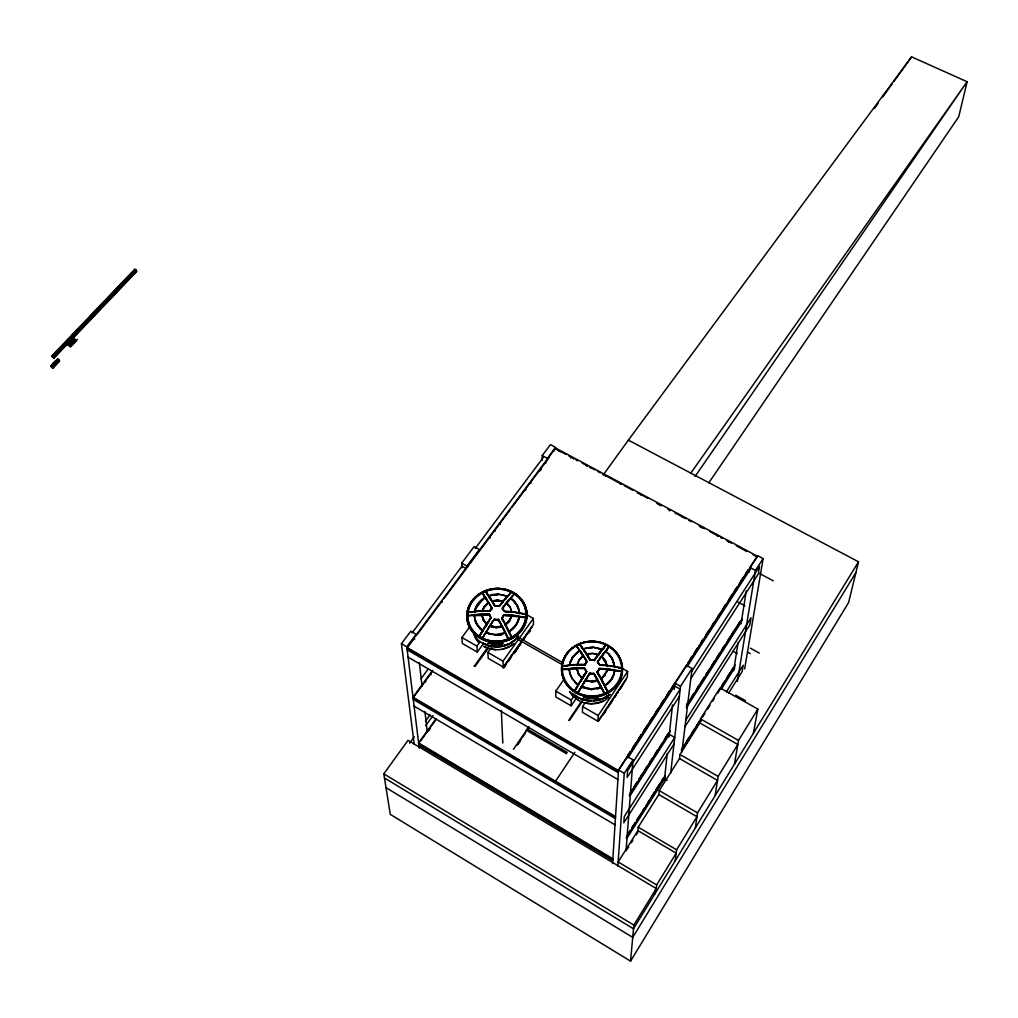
<?xml version="1.0" encoding="UTF-8"?>
<svg xmlns="http://www.w3.org/2000/svg" width="1018" height="1018" viewBox="0 0 1018 1018"><rect width="100%" height="100%" fill="white"/><g stroke="black" fill="none" stroke-linecap="round" stroke-linejoin="round"><path stroke-width="1.5" d="M555.586 448.022L406.895 647.41L618.473 770.524L757.507 556.273L555.586 448.022L553.69 451.368M564.596 678.382L555.815 691.171L555.803 696.961L571.187 705.83L576.455 698.055M570.64 457.96L570.653 457.146M569.253 669.64L569.266 668.966L577.079 669.144L577.091 668.47L578.669 674.463M568.744 720.388L581.685 700.982M571.187 705.83L571.289 700.066L573.936 696.159M576.913 669.208L576.939 668.533L584.752 668.699L586.699 672.033L584.345 668.088A50.951 22.371 1.8 0 0 573.528 668.19L562.992 669.45L569.418 669.577L569.431 668.902L569.8 673.331M570.067 662.451L572.714 657.004L576.493 652.843L579.84 650.68L579.815 651.367L576.672 646.239L580.107 650.667A51.702 11.045 64.9 0 1 586.864 661.229L584.866 665.416L585.694 663.685M620.395 667.783L610.584 665.797A51.027 22.472 1.6 0 0 599.78 664.945L597.782 661.547A51.676 10.918 -61.1 0 1 603.419 653.734M589.906 673.153L589.715 673.42A51.943 10.994 -61 0 0 583.963 682.378L578.351 692.087L585.694 680.406L591.547 681.882L595.543 681.526M575.208 682.9L578.313 685.241L585.655 673.153M580.184 682.238L585.884 673.216M579.929 650.617L581.596 653.047A51.651 11.033 64.9 0 1 586.712 661.204L584.726 665.161L577.079 664.919L577.053 665.594L579.051 659.817L583.212 655.961L583.187 656.648L579.611 650.54L572.561 657.501M585.223 702.649L582.589 706.556L582.423 712.307L597.948 721.24L627.241 677.263L627.622 671.422L620.853 667.592M585.312 669.806L586.457 671.969L584.587 668.024M584.726 665.161L586.826 661.42M584.752 668.699L584.357 668.012A51.307 22.511 1.8 0 0 569.94 668.546M581.698 686.501L585.719 679.731L587.666 680.546M586.584 655.261L586.686 654.281L588.557 653.645L592.514 653.289L596.446 653.887L598.228 655.325L602.223 649.459L602.185 650.133L598.571 648.644M589.664 673.916L589.689 673.242M589.778 673.102L589.829 673.891C595.415 674.832 594.27 672.402 589.562 673.42A51.791 10.969 -61 0 0 583.823 682.353M583.059 649.535L580.133 644.559L585.083 651.367A51.613 11.109 64.9 0 1 590.198 659.511L590.3 660.402L586.686 654.281M591.038 697.063L591.051 696.897A30.336 27.715 0.6 0 0 617.875 683.752A30.336 27.715 0.6 0 0 618.639 655.936A30.451 27.83 0.6 0 0 592.909 641.429A30.336 27.715 0.6 0 0 588.328 641.684M592.909 641.429L592.909 641.276A30.642 27.995 0.6 0 1 618.791 655.859A30.515 27.88 0.6 0 1 601.714 695.663A30.515 27.88 0.6 0 1 561.834 673.178A30.515 27.88 0.6 0 1 593.049 641.34M598.622 664.08L597.617 661.56A51.536 10.893 -61.1 0 1 603.241 653.76L607.046 649.242M597.146 672.491L599.666 668.495A50.938 22.358 1.6 0 1 610.444 669.335L614.007 669.92M597.642 661.751L598.788 663.914M598.584 670.213L597.299 672.3L600.938 678.497M593.914 673.229L594.105 673.56A51.74 11.071 64.8 0 1 599.233 682.836L604.183 692.876L597.528 680.1L591.573 681.22L587.615 680.609M599.208 669.271L599.246 668.482M610.482 669.411A51.091 22.421 1.6 0 0 599.666 668.559L597.057 672.351L600.709 678.548L605.086 674.603M597.948 721.24L598.19 715.539L627.622 671.422M606.893 664.716L605.468 661.318L601.613 656.534L605.506 660.644L607.11 666.535L607.135 665.861M593.888 673.903L601.04 687.774L591.293 689.606L581.685 687.175M614.579 667.019L612.009 658.226L608.522 653.849L605.328 651.482L605.303 652.156L608.611 647.27M614.757 666.93L612.174 658.061L608.662 653.645L605.57 651.355L605.545 652.029L608.789 647.244L605.074 651.444M602.732 715.412L607.962 706.899L607.924 707.612M606.995 670.149L607.033 669.462L599.22 669.157M614.605 671.053L614.643 670.378L606.843 670.073L606.881 669.386L606.537 671.32M614.745 666.765L614.707 667.452L614.427 665.034M613.103 699.85L613.141 699.124M618.244 692.113L618.282 691.4L608.828 705.601M623.36 684.427L623.41 683.702M495.155 642.485L495.168 642.32A29.98 26.799 -6.3 0 0 522.03 629.633A29.98 26.799 -6.3 0 0 523.608 602.694L523.761 602.618A30.158 26.952 -6.3 0 1 522.17 629.722A30.158 26.952 -6.3 0 1 495.155 642.485A30.273 27.066 -6.2 0 1 469.832 627.979A30.158 26.964 -6.3 0 1 498.667 588.442M495.55 588.646A29.98 26.799 -6.3 0 1 498.655 588.608L498.642 588.633A30.095 26.901 -6.3 0 1 523.596 602.694M612.556 863.519L618.511 769.964L627.253 756.501L633.005 759.822L626.032 850.832M617.837 866.305L624.276 773.324L633.005 759.822M656.266 888.549L408.014 740.353L383.811 773.845L390.263 814.362L630.536 961.145L633.845 925.082L656.266 888.549L656.674 884.947L618.13 861.966L637.904 830.612L638.21 827.189L658.824 794.511L659.231 790.617L679.515 758.525L679.986 754.516L701.211 720.795M669.31 510.883L669.373 510.094M664.385 780.055L667.261 753.485M669.042 737.007L672.504 705.016M674.196 689.39L674.87 683.129L686.425 665.327L692.062 668.482L681.907 752.022M654.65 894.288L655.083 890.495M670.671 773.209L680.533 686.31L692.062 668.482M675.214 860.77L676.614 849.801L696.974 816.703L658.824 794.511M753.371 733.291L757.85 709.075L720.082 687.926L700.486 718.886L699.926 723.009L737.821 744.489L718.148 776.416L715.081 795.745M695.345 827.927L697.521 812.873L717.525 780.361L679.515 758.525M733.647 670.76L738.088 642.587M741.053 623.805L746.245 590.924M749.21 572.141L749.948 567.446L757.608 555.65L763.106 558.602L744.654 668.902M737.414 681.373L755.458 570.411L763.106 558.602M613.816 674.705L614.49 670.302L614.452 670.977L620.865 671.256L617.417 670.455M614.643 670.378C614.274 676.957 610.126 683.091 604.298 686.094L611.602 678.993M734.423 764.213L738.521 740.43L757.85 709.075M606.512 671.995L607.033 669.462M569.418 665.365L572.574 656.814L579.751 650.438M569.558 665.619L570.245 661.916M518.238 620.153L518.976 616.552L511.443 616.31M518.455 616.132L514.93 615.546A50.264 22.994 2.9 0 0 504.254 614.694L503.872 615.368L519.116 616.615C518.442 623.067 514.205 628.844 508.529 631.873L511.392 636.912L506.646 627.101A50.645 9.556 65.5 0 0 501.798 618.091L503.986 614.745L501.747 618.397L503.057 620.955M511.049 618.168L511.418 615.61M511.583 616.374L509.369 621.349L505.081 625.154M503.846 614.681L502.981 616.361M482.125 611.245L484.237 606.308L488.449 602.58L492.05 608.662L490.689 610.062M482.277 611.5L482.685 609.655M474.681 612.403C475.495 606.066 479.745 600.455 485.357 597.502L488.716 603.419L488.678 602.72L486.948 603.814L484.39 606.486L482.545 610.202M475.088 611.462L475.61 609.069M603.241 474.935L628.373 440.12L858.53 561.796L848.63 602.491L630.536 961.145M611.436 678.993L613.854 674.031M614.032 673.98L611.398 679.668L607.657 683.88M606.715 671.269L602.44 677.403M606.69 671.944L602.414 678.077M599.411 668.559L597.172 672.274M577.384 663.8L579.204 659.995L581.711 657.234L583.441 656.101L583.416 656.788L579.84 650.68M570.245 662.591L572.701 657.679M515.706 624.95L518.404 620.102M509.344 620.662L511.023 617.481M511.189 617.43L506.799 623.36M491.974 608.433L489.671 611.487L491.669 607.619M482.723 610.355L483.855 608.242M475.444 608.929L478.04 604.145L484.084 598.737M476.259 607.886L482.036 600.302M482.736 637.637L488.398 628.144A51.015 13.259 -60.4 0 1 494.137 619.453L494.481 619.186M581.94 685.521L578.211 692.075L581.609 687.061L591.293 689.53M486.477 631.236L482.608 637.624L486.108 632.776L495.588 635.181L501.48 634.672L505.322 632.687C501.849 626.197 496.377 611.258 490.282 625.714L490.32 626.401M855.909 572.561L632.725 937.362L386 787.627M656.674 884.947L676.181 853.173L637.904 830.612M858.53 561.796L633.501 928.785L384.473 777.994M475.151 666.294L474.35 666.026L475.151 666.294L488.487 647.677M627.075 849.432L628.742 846.772M631.249 842.802L632.916 840.143M636.263 834.836L637.942 832.19M726.445 691.782L743.204 665.174L742.135 671.638L728.608 693.131M628.475 833.208L630.155 830.548M631.834 827.889L635.207 822.569M636.886 819.91L640.258 814.604M642.778 810.608L644.458 807.948M647.83 802.629L649.509 799.97M651.202 797.31L654.561 791.991M656.241 789.332L659.613 784.013M662.145 780.03L663.825 777.37M682.429 747.975L684.121 745.303M686.666 741.282L689.211 737.261M691.756 733.253L694.289 729.232M696.834 725.223L699.379 721.202M721.406 686.399L724.803 681.055M726.496 678.37L729.881 673.013M731.586 670.34L733.278 667.668M626.757 836.223L630.129 830.904M631.809 828.245L635.168 822.926M636.861 820.266L639.38 816.283M641.06 813.624L644.432 808.305M646.112 805.645L654.523 792.36M656.216 789.701L663.787 777.739M681.538 749.681L699.328 721.584M721.355 686.794L724.74 681.436M726.432 678.764L733.215 668.05M626.375 837.445L665.263 776.009M681.322 750.635L700.766 719.917M702.458 717.245L704.99 713.236M707.523 709.228L710.068 705.232M712.6 701.224L714.292 698.552M717.665 693.207L735.416 665.161M626.426 837.89L664.69 777.421M681.704 750.533L700.409 720.973M720.82 688.715L734.423 667.223M626.846 838.374L664.525 778.795L667.108 780.297M721.368 688.931L734.805 667.693M685.776 720.133L751.042 617.799L749.884 624.798L684.974 726.763M673.98 744.031L623.805 822.849L624.263 816.601L674.73 737.465L669.335 734.372L629.9 795.961M630.447 792.78L637.243 782.155M638.948 779.508L652.551 758.27M654.256 755.623L657.653 750.304M659.346 747.657L662.756 742.351M664.449 739.692L667.846 734.385M686.539 705.207L688.232 702.56M689.937 699.9L693.334 694.607M695.879 690.624L703.527 678.701M706.072 674.718L719.65 653.518M721.355 650.858L724.752 645.552M726.445 642.905L740.035 621.693M629.239 795.211L670.328 731.051M686.603 705.652L742.249 618.766M630.053 794.511L669.411 733.049M686.514 706.327L742.135 619.466M686.348 707.79L741.537 621.565M630.473 792.398L632.178 789.739M633.87 787.079L637.281 781.773M638.973 779.126L642.383 773.807M644.928 769.824L647.486 765.841M650.031 761.858L652.589 757.876M655.134 753.893L657.692 749.91M664.487 739.297L668.75 732.655M686.59 704.8L689.135 700.829M691.68 696.846L694.238 692.876M696.783 688.893L699.328 684.923M701.033 682.264L704.431 676.957M706.123 674.31L709.521 669.004M712.066 665.034L714.623 661.051M717.168 657.068L719.713 653.098M722.258 649.115L724.816 645.145M728.214 639.838L729.906 637.192M731.611 634.532L735.009 629.226M737.554 625.256L740.099 621.273M679.388 696.363L627.088 777.485L627.584 770.664L680.202 689.199L674.552 686.017L627.877 757.99M690.828 678.612L758.283 573.999L759.543 566.377L691.706 671.396M627.572 755.661L630.155 751.691M632.751 747.708L636.186 742.402M638.77 738.419L641.353 734.436M643.949 730.453L647.384 725.147M649.968 721.164L652.563 717.181M655.999 711.875L658.582 707.892M661.166 703.909L663.761 699.926M667.197 694.62L669.78 690.637M672.376 686.654L674.094 684.007M689.619 660.084L692.215 656.088M694.798 652.105L697.394 648.11M700.842 642.791L703.425 638.808M706.021 634.812L709.47 629.493M712.066 625.51L714.649 621.514M718.11 616.195L720.693 612.212M723.289 608.217L725.872 604.234M729.333 598.915L731.917 594.919M734.512 590.936L737.096 586.941M740.544 581.622L743.14 577.639M745.723 573.643L748.319 569.66M627.546 756.081L630.129 752.098M631.847 749.452L635.296 744.145M637.014 741.486L641.327 734.856M643.045 732.196L646.494 726.89M648.212 724.243L652.513 717.601M654.243 714.954L657.692 709.648M659.41 706.988L663.711 700.359M665.441 697.699L674.043 684.44M687.837 663.176L691.298 657.857M693.882 653.874L697.33 648.555M699.061 645.896L703.374 639.253M705.105 636.594L708.553 631.275M710.284 628.615L714.598 621.96M716.316 619.3L719.764 613.994M721.495 611.334L725.809 604.679M727.539 602.02L737.032 587.399M738.75 584.739L748.243 570.118M627.928 756.578L675.392 683.409M686.616 666.116L750.482 567.688M686.946 666.917L750.622 568.744M555.548 781.226L574.839 752.289M598.406 721.253L601.892 716.01M619.135 690.115L625.955 679.871M603.598 714.114L606.194 710.208M608.789 706.314L612.238 701.135M614.821 697.266L616.526 694.696M619.949 689.555L622.507 685.712M582.461 701.249L569.278 720.566M601.587 657.221L605.57 651.355M586.483 671.295L586.343 671.498A51.918 11.071 -61 0 0 580.591 680.444L574.966 690.153L577.473 686.476M586.712 671.346L586.495 671.676A51.765 11.033 -61 0 0 580.756 680.597L575.132 690.306L577.69 686.552M594.245 660.529L598.253 654.638M594.41 660.695L598.317 654.943L592.501 653.556L586.597 654.574M598.291 655.617L602.287 649.764L598.546 648.212L592.705 647.333L586.839 647.855L582.996 649.153L584.434 651.596M602.185 650.133L605.443 645.361L600.06 651.838A51.651 11.007 -61.1 0 0 594.41 659.651L590.313 659.728M602.249 650.438L605.57 645.565L600.187 652.042A51.511 10.969 -61.1 0 0 594.563 659.829M585.783 679.846L589.766 673.776M597.375 662.565L601.613 656.534M605.328 651.482L601.345 657.348L601.371 656.661L603.025 657.895L605.341 660.809L606.97 666.116M708.821 482.786L958.752 116.739L967.1 81.733L911.568 56.855L628.373 440.12M513.428 749.312L528.978 726.687M517.029 745.201L521.343 738.928M522.196 737.681L525.632 732.68M527.337 730.186L529.042 727.705M518.175 744.107L519.893 741.6M695.052 476.5L967.1 81.733L690.802 473.115M491.516 647.397L487.889 652.449L488.207 658.366L503.261 667.045L503.019 661.153L533.356 618.46L525.212 613.854M503.261 667.045L533.445 624.479L533.356 618.46M503.019 667.884L524.397 637.726L524.423 638.91M525.275 636.479L529.678 630.269L529.704 631.465M530.556 629.035L532.312 626.566M504.05 666.739L512.27 655.147M514.09 652.576L520.478 643.567M523.214 639.698L529.602 630.689M508.809 660.733L510.591 658.213M515.057 651.914L517.717 648.161M528.317 633.209L530.073 630.727M503.961 667.783L505.755 665.25M514.115 653.454L517.768 648.313M520.898 643.898L519.129 646.392L519.091 645.208M425.639 725.77L433.019 715.527M874.462 108.442L878.178 103.289M882.81 96.837L892.086 83.947M893.944 81.364L911.568 56.855M436.162 718.581L418.614 742.975L612.861 858.81M420.409 741.219L436.226 719.217M474.401 666.001L487.775 647.346M428.438 730.962L430.13 728.608M480.827 657.908L488.08 647.817M502.243 608.993L506.595 603.152L508.084 604.272L510.311 607.135L511.761 612.187L505.742 611.996M498.311 619.313L498.375 620.064L496.415 620.166L494.417 619.249L498.451 619.568A51.015 9.544 65.6 0 1 504.915 631.809L508.058 638.426L501.874 625.968L495.957 627.037L490.231 625.599L486.133 632.191L489.734 634.367M519.333 613.816C519.485 607.555 515.973 601.498 510.731 598.177L506.391 603.992L506.366 603.292L510.145 607.301L511.609 612.429M469.362 627.304L461.917 637.51L462.363 643.491L477.302 652.093L476.92 646.137L479.656 642.371M409.605 743.178L414.262 736.727M425.435 721.253L430.08 714.801M477.302 652.093L482.723 644.572M483.69 629.162L491.007 617.582A51.142 13.374 -60.4 0 0 485.115 626.274L479.453 635.754L482.85 630.32M500.856 604.73L503.337 601.32L497.713 600.009L491.936 600.951L494.633 605.697M488.92 621.604L487.253 623.907L485.65 622.698L483.474 619.835L482.061 614.681L489.607 615.037M505.004 599.742L507.473 596.344L498.171 594.028L492.305 594.525L488.602 595.746L491.974 601.651M485.611 626.91L487.291 624.594L483.346 620.509L481.883 614.745L489.429 614.987L491.325 618.066M505.895 598.915L507.537 596.637L503.897 595.148L498.171 594.283L488.525 596.039M509.025 594.932L510.845 592.412L505.183 598.584A50.887 13.285 -60.5 0 0 499.316 606.117L495.168 605.99A50.556 9.518 65.6 0 0 490.409 598.113L485.904 591.623L490.536 599.577M482.265 632.28L479.631 635.919L485.293 626.426A50.989 13.323 -60.4 0 1 491.16 617.761L490.04 615.941M420.994 678.802L428.425 668.661M432.675 670.315L413.003 697.215L615.546 816.601M414.021 696.617L431.81 672.287M419.238 748.09L406.818 646.812L416.146 634.303L410.788 631.198L401.436 643.681L414.173 744.056M407.925 646.875L414.555 637.993M416.298 635.652L442.003 601.18M443.81 598.749L468.878 565.13M469.769 563.934L510.552 509.216M512.041 507.231L549.033 457.616M539.502 471.347L541.156 469.12M461.727 563.132L474.108 546.602L479.376 549.542L467.02 566.11L461.727 563.132L462.07 567.866M542.225 455.593L550.445 444.611L555.586 447.373L547.379 458.367L542.225 455.593L542.263 460.327M412.137 632.852L461.943 566.224L465.9 568.451M475.241 548.447L543.383 457.298M517.055 605.379L513.581 600.607L510.502 598.304L508.44 600.429A50.913 13.209 -60.5 0 0 502.587 607.962L504.457 611.513A50.213 23.02 2.9 0 1 515.108 612.378L525.466 614.261L522.323 614.172M605.061 675.278L600.913 679.171L607.542 691.158L602.592 681.131A51.854 11.185 64.8 0 0 597.451 671.842L597.324 671.625M579.038 660.491L580.731 658.633M512.245 596.141L508.275 600.467A50.76 13.17 -60.5 0 0 502.434 607.975M518.671 635.856L514.332 640.5L509.916 643.312M511.876 629.035L515.859 624.937M509.509 621.336L505.31 625.103L511.57 636.759L506.811 626.948A50.785 9.582 65.5 0 0 501.95 617.926L505.284 624.416M503.159 617.048L501.747 618.397M50.9 366.378L57.504 358.896L58.739 359.596L59.604 361.174L53.114 367.994C44.283 366.595 68.728 351.528 52.402 365.475M70.229 346.095L70.853 346.451C89.94 325.925 58.179 358.781 75.701 340.572L74.67 339.999M54.298 363.413L57.402 359.558M67.239 344.669L70.586 346.667L75.752 341.043M53.114 367.994L52.249 366.416L58.739 359.596M52.554 367.32L59.044 360.499M52.961 367.549L59.464 360.728M68.231 343.244L54.094 358.043L52.033 356.885L51.982 355.766L134.745 269.223L135.954 269.885L136.73 271.488L72.583 338.689M52.974 355.295L68.206 339.363M71.476 335.94L86.708 320.008M89.966 316.598L131.322 273.346M55.557 353.246L65.088 343.231M74.059 333.891L81.402 326.154M82.763 324.793L87.115 320.237M94.458 312.501L97.728 309.09M101.253 305.438L111.051 295.195M119.755 286.083L129.273 276.082M54.094 358.043L53.229 356.465L135.954 269.885M53.534 357.369L136.208 270.813M53.941 357.598L68.079 342.786M72.431 338.231L136.603 271.03M74.454 339.872L73.181 338.536L67.951 344.02L69.237 345.356L68.206 344.771L67.735 343.893L72.965 338.409L71.934 337.836L72.189 338.6M68.982 344.593L74.212 339.109M70.484 346.056L69.199 344.72L74.429 339.236L76.07 340.966M70.586 346.667L70.229 345.293L75.459 339.821M70.853 346.451L70.458 345.242L75.688 339.757L71.565 337.442L71.96 338.65M484.275 607.008L488.449 602.58M484.428 607.186L486.973 604.514M512.067 596.192L514.103 594.245L510.527 599.004L510.502 598.304M510.972 592.641L505.31 598.788A50.747 13.247 -60.5 0 0 499.469 606.295L495.002 606.155A50.62 9.531 65.6 0 0 488.742 595.988L485.764 591.814L487.864 595.505M605.01 697.19L607.186 695.752M605.099 697.368L609.477 694.467M610.151 694.352L604.463 698.106L597.897 700.397M610.266 694.492C599.475 703.692 582.194 703.196 572.001 693.322M608.649 697.508C600.467 704.876 587.831 705.652 578.339 700.409M604.425 685.483L607.822 683.243M510.934 642.447L514.217 640.347M514.917 640.347C502.828 651.024 481.603 648.415 473.421 634.201M513.836 643.681L508.529 647.066L502.459 649.102M513.937 643.834C505.539 650.591 493.285 651.685 483.855 646.455M508.529 631.873L512.003 629.06M508.758 631.822C514.268 628.78 518.811 623.054 519.116 616.615M505.055 624.467L506.913 623.385M491.949 608.739L491.936 607.822M485.281 597.273C479.783 600.289 474.579 606.13 474.821 612.658M564.926 682.111L565.092 682.022A30.336 27.715 0.6 0 1 585.223 642.18M469.832 627.979L469.985 627.902A30.095 26.901 -6.2 0 0 495.168 642.32M600.136 699.226L593.596 700.46M603.992 698.094L593.609 700.664M598.508 702.687L603.381 700.995M597.502 680.775L591.56 681.818M597.273 688.333L601.154 686.997M601.065 687.112L591.318 688.944L581.533 686.437M597.248 688.995L601.116 687.659M503.719 645.527L508.733 643.834M502.498 646.137L508.822 644.012M509.191 643.987C503.286 646.672 496.593 647.473 490.269 645.959M492.101 627.139L496.008 627.661L501.899 626.655M505.322 632.687L495.55 634.558M491.847 601.244L497.7 600.264L503.401 601.613M468.534 612.467L478.753 611.22A50.238 23.02 3.1 0 1 489.378 611.029L491.834 607.644A50.645 9.455 65.6 0 0 485.573 597.464L482.621 593.303L488.487 603.28M471.652 615.114L468.242 615.699L482.099 615.381L482.061 614.681M563.03 669.386L566.492 668.864M471.589 615.177L478.524 614.401A50.289 22.981 3.1 0 1 489.162 614.21M598.52 698.132L590.974 698.819L583.492 697.674M597.286 703.12L590.796 703.705L584.37 702.713M591.814 674.12L593.952 673.547A52.096 11.147 64.8 0 1 600.773 686.132L604.043 692.889M591.573 681.144L595.53 680.788M496.008 627.661L499.902 627.33M495.575 635.245L501.505 634.736M488.118 643.096L495.511 644.139L502.688 643.516M495.461 644.216L502.765 643.58M502.803 643.758L495.461 644.407L488.067 643.287M502.459 645.946L491.898 645.934M589.74 648.021L592.692 647.753M495.27 594.983L498.196 594.728M493.819 601.04L500.309 601.091M495.155 601.18L497.738 600.964M489.633 610.787L489.378 610.775A50.582 23.185 3.1 0 0 475.253 611.271L468.509 612.2L471.589 612.302M505.577 612.238L508.593 612.34M516.304 613.027L519.32 613.116M522.145 613.905L525.504 614.007L515.146 612.123A50.353 23.096 2.9 0 0 504.457 611.258L502.447 608.166L503.579 610.291M504.012 615.445L511.558 615.686M584.739 664.474L584.485 664.474A51.244 22.561 1.8 0 0 570.08 664.932L563.145 665.836L567.84 665.988M584.892 664.741L584.472 664.729A50.9 22.409 1.8 0 0 573.656 664.907L563.17 666.103L567.001 666.217M577.219 665.187L580.285 665.276M618.371 667.821L620.916 667.897L610.545 666.052A50.887 22.409 1.6 0 0 599.767 665.212L597.401 661.878M492.127 626.388L495.97 626.973M489.696 633.667L495.562 634.494M496.046 649.662L489.722 648.708L483.932 646.29M585.579 699.888L589.575 700.499M589.562 700.702L584.192 699.888L577.55 697.279M583.95 699.964L590.898 701.02M613.969 669.844L617.481 670.531M518.429 616.068L525.301 617.506L518.989 617.239L518.976 616.552M521.865 616.692L525.288 617.442M602.389 649.522L592.718 647.079L583.085 648.86L589.486 659.473M594.347 660.148L590.033 659.689A51.676 11.122 64.9 0 0 583.263 649.14L579.993 644.763L582.232 648.568M490.256 626.299L492.165 627.075M485.968 632.127L489.76 633.616M585.77 680.52L587.59 681.284M483.206 643.211L489.225 645.73M482.659 643.16L488.907 645.756M581.634 686.386L585.414 687.964M581.787 698.653L584.243 699.684M556.871 449.523L562.585 452.59M563.565 453.112L566.148 454.499M568.986 456.013L574.152 458.787M582.207 463.101L587.64 466.015M592.018 468.369L594.817 469.871M597.63 471.372L600.429 472.874M602.745 474.121L607.975 476.92M608.84 477.378L621.451 484.148M624.25 485.65L632.662 490.154M639.52 493.845L643.872 496.173M645.068 496.822L647.715 498.235M656.483 502.93L661.522 505.641M667.693 508.949L670.493 510.451M677.504 514.205L680.304 515.706M681.004 516.088L685.916 518.722M688.715 520.223L691.515 521.725M699.251 525.873L704.647 528.762M709.737 531.485L718.695 536.295M726.547 540.507L731.446 543.128M736.358 545.775L744.769 550.28M753.18 554.785L755.98 556.286M557.508 450.109L558.793 450.796M559.073 450.949L560.358 451.636M572.485 458.138L573.783 458.825M576.073 460.06L577.371 460.76M585.961 465.366L587.259 466.066M589.575 467.3L590.873 468M604.705 475.406L606.003 476.119M619.898 483.563L621.222 484.275M637.243 492.865L638.566 493.577M640.449 494.583L641.76 495.295M657.895 503.935L659.231 504.648M659.511 504.801L660.835 505.513M674.985 513.097L676.308 513.823M681.933 516.826L683.269 517.551M699.608 526.319L700.957 527.031M701.249 527.184L702.598 527.909M716.914 535.595L718.275 536.321M720.68 537.606L722.029 538.331M727.73 541.385L729.092 542.123M745.189 550.751L746.55 551.489M749.948 567.446L755.458 570.411M759.466 573.427L773.273 580.858M737.948 601.994L744.909 605.799M750.33 648.161L759.288 653.085M747.619 652.169L750.317 653.658M733.011 651.202L737.172 653.505M735.747 695.23L745.481 700.677M674.87 683.129L680.533 686.31M70.458 345.242L66.335 342.913L67.455 344.784M67.735 343.893L66.704 343.308L67.99 344.644M69.199 344.72L70.229 345.293M700.486 718.886L738.521 740.43M51.982 355.766L53.229 356.465M51.002 365.716L52.249 366.416M517.411 636.81L562.967 662.782M516.431 638.553L562 664.538M679.986 754.516L718.148 776.416M555.815 691.171L571.289 700.066M582.589 706.556L598.19 715.539M461.917 637.51L476.92 646.137M487.889 652.449L503.019 661.153M659.231 790.617L697.521 812.873M401.436 643.681L406.818 646.812M618.511 769.964L624.276 773.324M406.984 648.148L618.435 771.211M407.175 649.777L618.333 772.713M408.078 657.132L617.901 779.534M638.21 827.189L676.614 849.801M413.079 697.89L615.508 817.225M413.27 699.391L615.419 818.612M414.097 706.136L615.012 824.835M418.691 743.598L612.823 859.396M418.856 744.972L612.734 860.668M383.811 773.845L633.845 925.082M511.749 599.615L513.721 601.104M508.109 604.972L506.595 603.152M580.858 676.754L582.64 677.988M576.939 668.533L578.517 674.45L582.627 678.65M580.845 677.428L582.385 678.599M575.221 682.238L578.555 684.63M577.473 684.49L571.722 678.421M487.011 623.843L483.308 619.822M573.834 694.123L578.02 697.292M578.428 700.231L573.401 696.427L569.635 691.553M483.092 630.371L479.872 628.042L476.551 623.703L474.642 618.715M483.143 631.071C477.735 627.648 474.108 621.502 474.363 615.037M479.911 628.742L482.901 631.007M608.624 654.32L612.136 658.735L614.287 663.825M603 658.57L606.715 664.856M578.529 673.776L580.985 676.741M569.495 691.667L573.287 696.566M513.594 601.307L516.075 604.488M571.734 677.746L575.361 682.213M502.345 609.069L503.426 610.469M576.85 646.29L578.466 648.402M490.078 616.641L491.185 618.079M485.688 623.385L482.023 616.501M480.012 628.03L476.717 623.729L474.821 618.779M475.342 637.675L478.944 642.434M475.177 637.777L478.816 642.562M486.922 599.742L482.43 593.24L485.166 598.062L485.128 597.362M597.082 671.676L597.286 672.007A51.714 11.147 64.8 0 1 602.414 681.271L607.364 691.311L605.061 687.404M602.134 681.704L603.598 684.185M583.212 655.961L586.953 662.094M492.521 602.427L493.87 604.807M506.455 627.572L508.504 631.173M498.438 619.262L498.616 619.593A50.671 9.48 65.5 0 1 503.452 628.602L508.211 638.426L505.348 633.374M612.505 660.173L614.096 663.965M577.13 670.353L578.682 673.789M569.635 672.605L571.9 677.772M571.887 678.433L569.635 673.28L569.253 668.801M516.877 604.857L519.027 610.316M516.902 605.545L518.366 609.222M489.391 614.287L490.205 615.966M476.768 624.416L474.872 619.478L474.553 615.139M57.504 358.896L57.81 359.787M73.181 338.536L73.423 339.299M72.965 338.409L73.207 339.172M134.707 270.394L134.745 269.223M414.441 638.133L414.581 639.329M419.378 662.667L422.063 686.31M424.926 711.531L427.242 732.018M425.537 680.877L425.651 681.971M430.83 673.636L430.945 674.743M518.836 609.744L519.155 613.37M442.003 601.18L442.105 602.401M489.416 614.821L489.391 614.223M474.426 615.89L474.375 615.203L481.921 615.445L481.883 614.745M485.357 597.502L485.395 598.215M489.607 614.923L489.136 614.274A50.633 23.134 3.1 0 0 474.999 614.757M491.783 607.822L491.821 608.522M494.366 619.135L494.303 619.975M489.925 536.906L489.976 538.153M501.34 710.348L502.816 743.064M495.117 529.933L495.168 531.192M501.607 617.773L501.721 618.6M500.283 522.997L500.334 524.257M508.402 660.288L508.453 661.458M510.731 598.177L510.756 598.877M525.784 488.805L525.81 490.078M530.811 482.061L530.823 483.346M540.787 468.674L540.8 469.96M545.737 462.032L545.75 463.317M591.051 696.897A30.451 27.83 0.6 0 1 565.092 682.022M498.655 588.468A30.285 27.066 -6.3 0 1 523.761 602.618M469.998 627.902A29.98 26.799 -6.3 0 1 490.918 589.257M504.241 614.757A50.404 23.058 2.9 0 1 514.943 615.623M488.398 628.144A51.167 13.298 -60.4 0 1 494.277 619.44M566.339 753.587L526.344 730.237L527.197 728.99L567.179 752.327L566.339 753.587M576.264 692.418A30.196 27.588 0.6 0 0 622.176 669.577A30.196 27.588 0.6 0 0 577.499 644.649A30.196 27.588 0.6 0 0 576.264 692.418M576.557 691.96A29.624 27.066 0.6 0 0 621.591 669.564A29.624 27.066 0.6 0 0 577.779 645.094A29.624 27.066 0.6 0 0 576.557 691.96M480.674 637.955A29.853 26.672 -6.2 0 0 526.65 615.89A29.853 26.672 -6.2 0 0 483.308 591.7A29.853 26.672 -6.2 0 0 480.674 637.955M481.081 637.37A29.102 25.997 -6.2 0 0 525.899 615.865A29.102 25.997 -6.2 0 0 483.652 592.272A29.102 25.997 -6.2 0 0 481.081 637.37M480.98 637.51A29.28 26.163 -6.2 0 0 526.077 615.877A29.28 26.163 -6.2 0 0 483.575 592.132A29.28 26.163 -6.2 0 0 480.98 637.51"/></g></svg>
